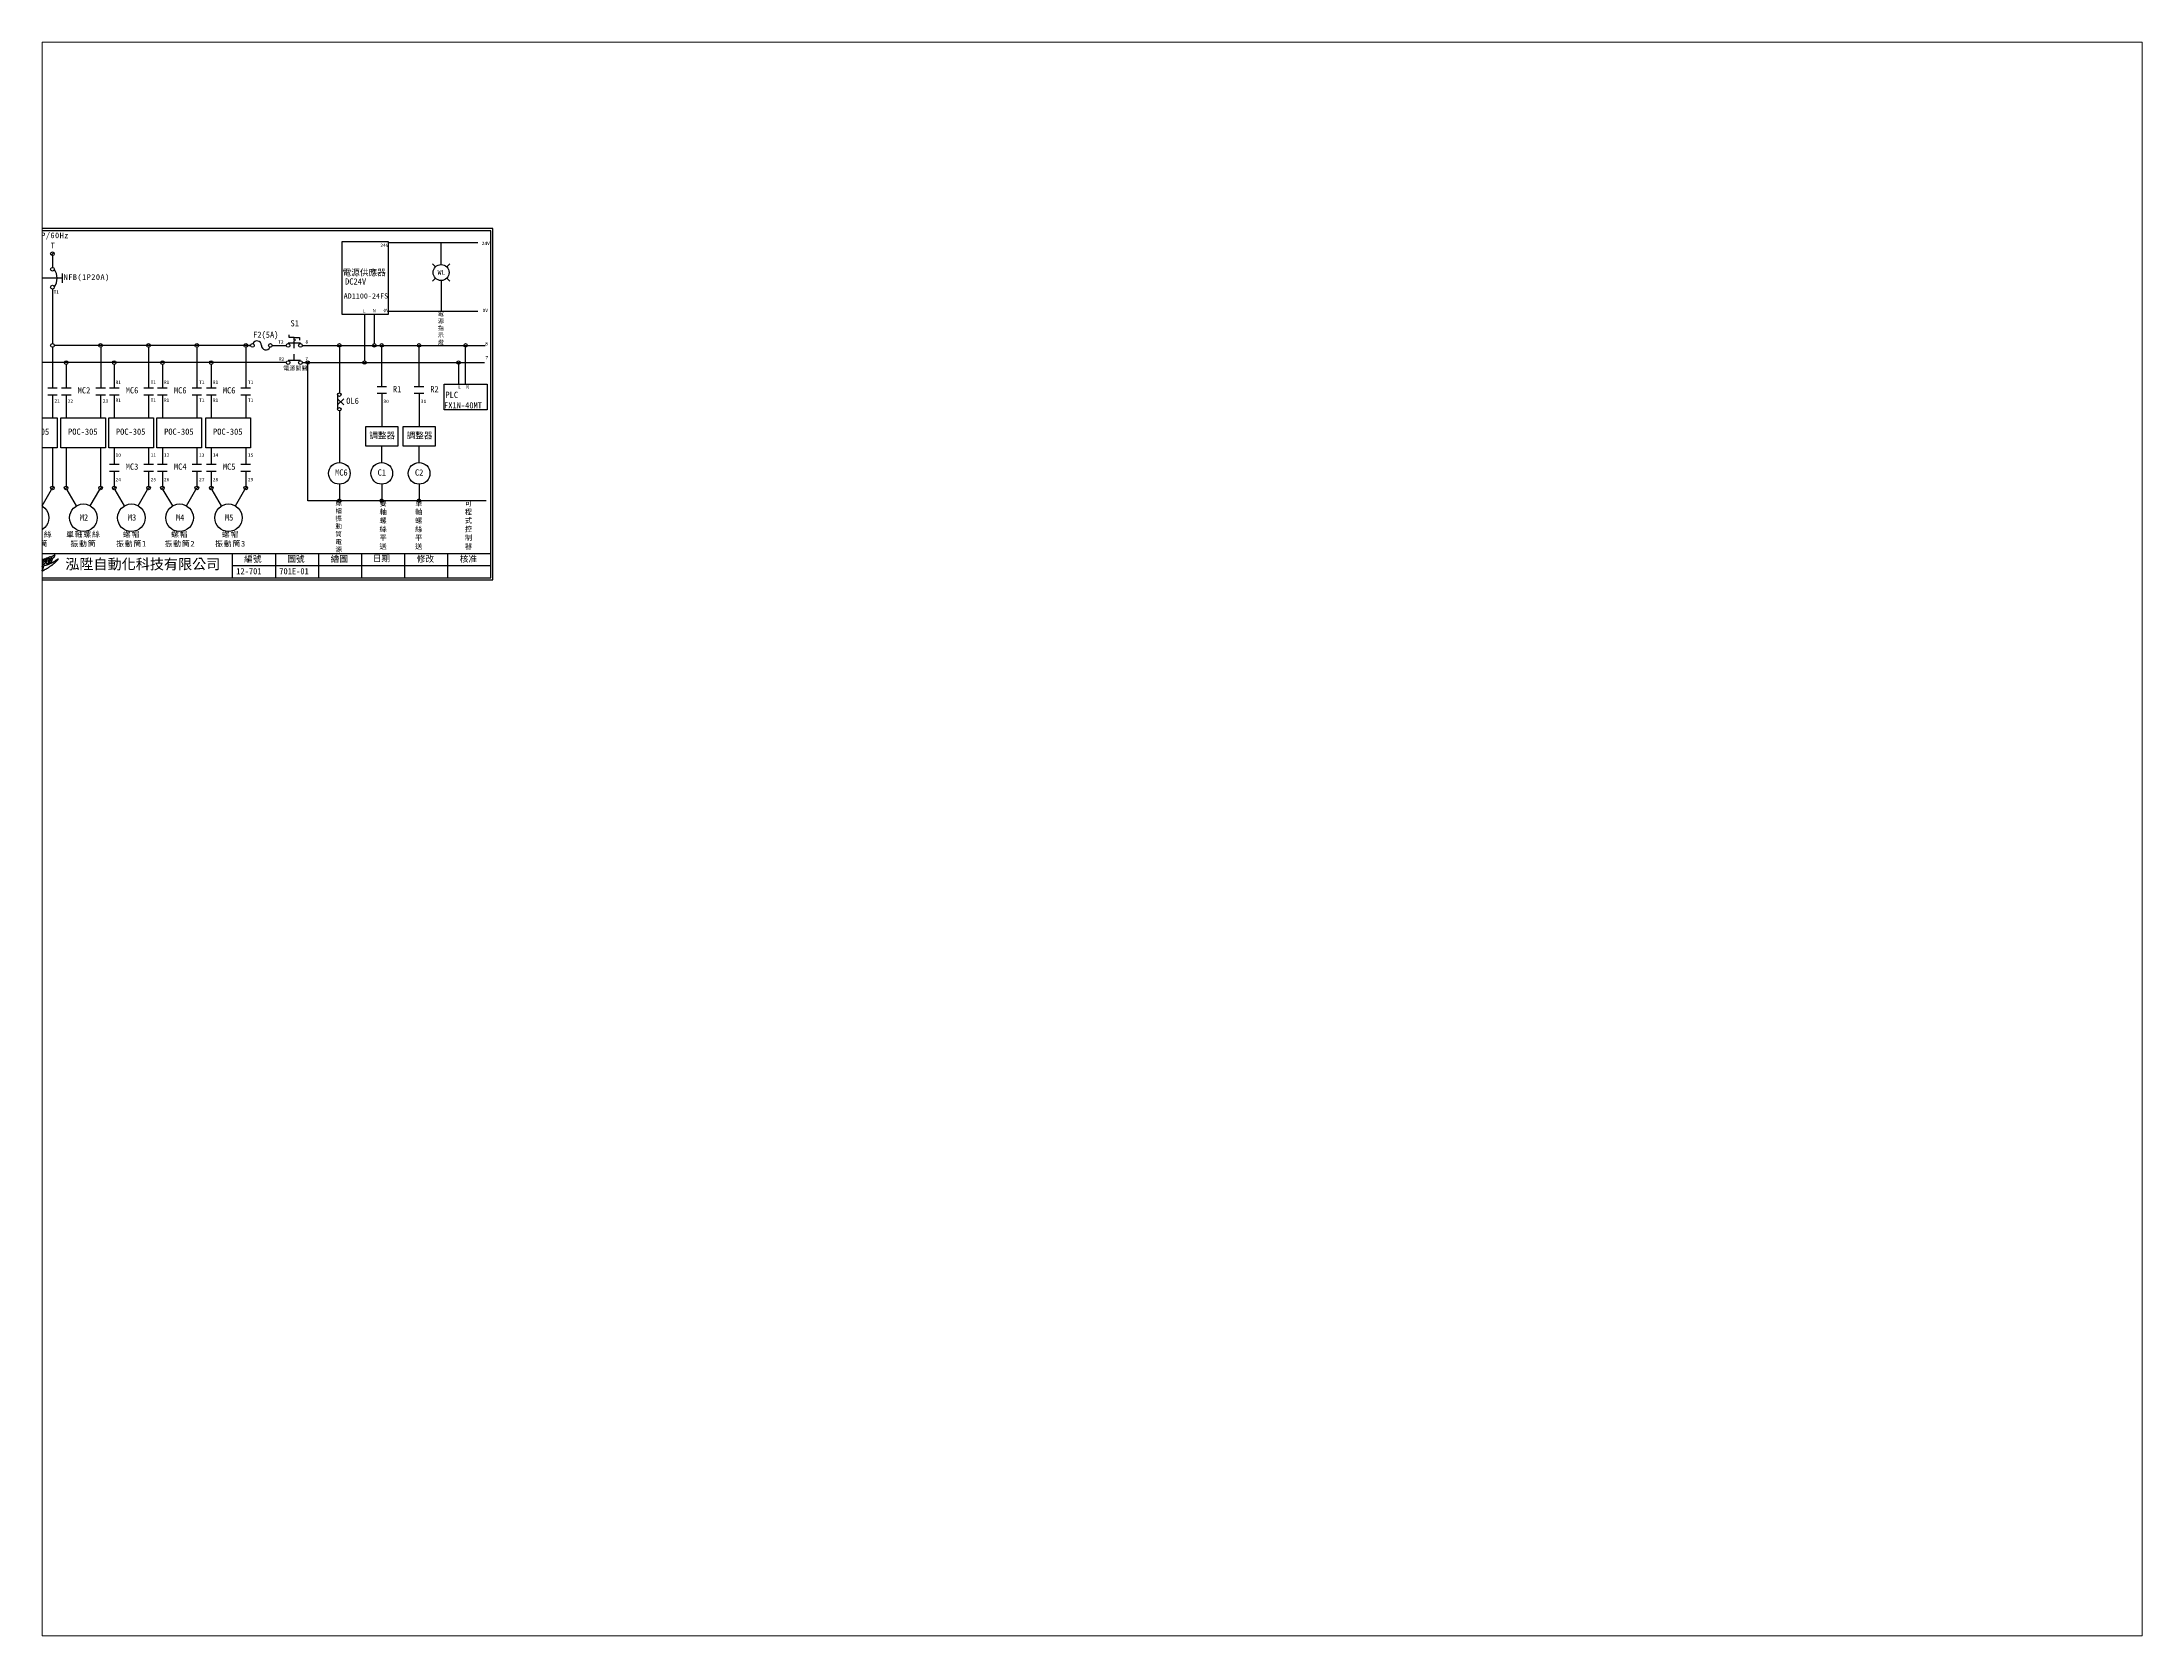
# Paper-space layout '配置1' of a CAD drawing. Extents: x 26 to 231, y 20 to 176.
# The model-space entities are those that its viewports show. They can reach past a viewport. Long polylines and large blocks are cut down to what shows.
import ezdxf
from ezdxf.enums import TextEntityAlignment as Align

# ---------------------------------------------------------------- set-up
doc = ezdxf.new("R2010")
doc.units = 0
doc.linetypes.add('DASHED', pattern=[0.2, 0.1, -0.1])
doc.linetypes.add('HIDDEN9', pattern=[3.5, 2, -1.5])
doc.layers.get('0').update_dxf_attribs({"linetype": 'CONTINUOUS'})
for name, color, linetype in [('7', 7, 'CONTINUOUS'), ('圖框層', 7, 'CONTINUOUS'), ('標尺寸層', 3, 'CONTINUOUS'), ('輪廓線層', 7, 'CONTINUOUS')]:
    doc.layers.add(name, color=color, linetype=linetype)
doc.styles.add('CNS', font='romanc.shx', dxfattribs={"bigfont": 'chineset.shx'})
doc.styles.add('STSL', font='KAIU.TTF')
doc.styles.add('標楷體', font='KAIU.TTF')

# ---------------------------------------------------------------- blocks, each defined once
blk = doc.blocks.new('FUSE')
at = {"color": 7}
for p, q in [((0, 0), (2.1, 0)), ((14.6, 0), (16.8, 0))]:
    blk.add_line(p, q, dxfattribs=at)
for centre in [(3.2, 0), (13.6, 0)]:
    blk.add_circle(centre, 1.07)
for centre, start, end in [((5.8, 0), 0, 156.116), ((11, 0), 180, 336.116)]:
    blk.add_arc(centre, 2.59, start, end, dxfattribs=at)

msp = doc.modelspace()

# ---------------------------------------------------------------- linework, layer by layer
for p, q in [((202.7, 451.7), (175.7, 451.7)), ((175.7, 451.7), (175.7, 409.7)), ((202.7, 409.7), (202.7, 451.7)), ((8.3, 445.5), (6.8, 444)), ((225.6, 451.1), (202.7, 451.1)), ((254.6, 451.1), (225.6, 451.1)), ((233.3, 442.5), (233.3, 451.1)), ((233.3, 438.6), (233.3, 442.5)), ((230, 437.2), (228.2, 439)), ((230, 430.6), (228.2, 428.9)), ((233.3, 429.3), (233.3, 425.3)), ((236.6, 437.2), (238.3, 439)), ((236.6, 430.6), (238.3, 428.9)), ((7.5, 424.3), (7.5, 392.7)), ((233.3, 425.3), (233.3, 411.2)), ((175.7, 409.7), (198.7, 409.7)), ((188.8, 409.7), (188.8, 382.6)), ((194.5, 409.7), (194.5, 392.6)), ((198.7, 409.7), (202.7, 409.7)), ((225.6, 411.2), (202.7, 411.2)), ((254.6, 411.2), (225.6, 411.2)), ((7.5, 390.5), (7.6, 366.9)), ((122.7, 391.6), (8.6, 391.6)), ((35.6, 390.5), (35.6, 366.9)), ((63.4, 390.5), (63.4, 366.9)), ((91.4, 390.5), (91.4, 366.9)), ((119.8, 390.5), (119.8, 366.9)), ((135.1, 391.6), (143.4, 391.6)), ((137.3, 391.6), (143.4, 391.6)), ((145, 396.2), (145, 397.7)), ((148, 396.2), (145, 396.2)), ((148, 396.2), (151, 396.2)), ((149, 394.6), (148, 394.9)), ((149, 394.6), (148, 394.4)), ((151, 396.2), (151, 394.7)), ((152.6, 391.6), (258.9, 391.6)), ((174.2, 391.6), (174.2, 364)), ((198.8, 367.8), (198.8, 391.6)), ((220.5, 367.8), (220.5, 391.6)), ((247.5, 369.1), (247.5, 391.6)), ((143.4, 381.6), (-11.4, 381.6)), ((15.6, 380.5), (15.6, 366.9)), ((43.4, 380.5), (43.4, 366.9)), ((71.4, 380.5), (71.4, 366.9)), ((99.8, 380.5), (99.8, 366.9)), ((152.6, 381.6), (258.5, 381.6)), ((235, 369.1), (260, 369.1)), ((235, 354.1), (235, 369.1)), ((260, 369.1), (260, 354.1)), ((7.5, 362.9), (7.5, 357)), ((7.5, 357), (7.5, 349.5)), ((15.5, 362.9), (15.5, 357)), ((15.5, 357), (15.5, 349.5)), ((35.5, 362.9), (35.5, 357)), ((35.5, 357), (35.5, 349.5)), ((43.4, 362.9), (43.4, 357)), ((43.4, 357), (43.4, 349.5)), ((63.4, 362.9), (63.4, 357)), ((63.4, 357), (63.4, 349.5)), ((71.4, 362.9), (71.4, 357)), ((71.4, 357), (71.4, 349.5)), ((91.4, 362.9), (91.4, 357)), ((91.4, 357), (91.4, 349.5)), ((99.8, 362.9), (99.8, 357)), ((99.8, 357), (99.8, 349.5)), ((119.8, 362.9), (119.8, 357)), ((119.8, 357), (119.8, 349.5)), ((198.8, 363.8), (198.8, 344.4)), ((220.5, 363.8), (220.5, 344.4)), ((260, 354.1), (235, 354.1)), ((174.2, 353.5), (174.2, 323.6)), ((7.5, 332.1), (7.5, 309.8)), ((15.5, 332.1), (15.5, 309.8)), ((35.5, 332.1), (35.5, 309.8)), ((43.4, 332.1), (43.4, 322.6)), ((63.4, 332.1), (63.4, 322.6)), ((71.4, 332.1), (71.4, 322.6)), ((91.4, 332.1), (91.4, 322.6)), ((99.8, 332.1), (99.8, 322.6)), ((119.8, 332.1), (119.8, 322.6)), ((198.8, 323.6), (198.8, 333.1)), ((220.5, 323.6), (220.5, 333.1)), ((43.4, 318.6), (43.4, 309.8)), ((63.4, 318.6), (63.4, 309.8)), ((71.4, 318.6), (71.4, 309.8)), ((91.4, 318.6), (91.4, 309.8)), ((99.8, 318.6), (99.8, 309.8)), ((119.8, 318.6), (119.8, 309.8)), ((1.5, 298.4), (7, 307.9)), ((8.3, 309.5), (6.8, 308)), ((16.3, 309.5), (14.8, 308)), ((21.5, 298.4), (16.1, 307.8)), ((29.5, 298.4), (35, 307.9)), ((36.3, 309.5), (34.8, 308)), ((44.1, 309.5), (42.6, 308)), ((49.4, 298.4), (43.9, 307.8)), ((57.4, 298.4), (62.8, 307.9)), ((64.1, 309.5), (62.6, 308)), ((72.2, 309.5), (70.6, 308)), ((77.4, 298.4), (71.9, 307.8)), ((85.4, 298.4), (90.8, 307.9)), ((92.2, 309.5), (90.6, 308)), ((100.5, 309.5), (99, 308)), ((105.8, 298.4), (100.3, 307.8)), ((113.8, 298.4), (119.2, 307.9)), ((120.5, 309.5), (119, 308)), ((174.2, 311), (174.2, 301.4)), ((198.8, 311), (198.8, 301.4)), ((220.5, 311), (220.5, 301.4))]:
    msp.add_line(p, q)
at = {"color": 7, "linetype": 'HIDDEN9'}
msp.add_line((13.2, 430.6), (-9.8, 430.6), dxfattribs=at)
for points in [[(189.5, 344.4), (208.2, 344.4), (208.2, 333.1), (189.5, 333.1)], [(211.2, 344.4), (229.8, 344.4), (229.8, 333.1), (211.2, 333.1)]]:
    msp.add_lwpolyline(points, close=True)
for centre, radius in [((7.5, 444.8), 1.07), ((7.5, 435.8), 1.07), ((233.3, 433.9), 4.64), ((7.5, 425.4), 1.07), ((7.5, 391.6), 1.07), ((35.5, 391.6), 1.07), ((63.4, 391.6), 1.07), ((91.4, 391.6), 1.07), ((119.8, 391.6), 1.07), ((194.5, 391.6), 1), ((15.5, 381.6), 1.07), ((43.4, 381.6), 1.07), ((71.4, 381.6), 1.07), ((99.8, 381.6), 1.07), ((188.8, 381.6), 1), ((174.2, 317.3), 6.3), ((198.8, 317.3), 6.3), ((220.5, 317.3), 6.3), ((7.5, 308.8), 1.07), ((15.5, 308.8), 1.07), ((35.5, 308.8), 1.07), ((43.4, 308.8), 1.07), ((63.4, 308.8), 1.07), ((71.4, 308.8), 1.07), ((91.4, 308.8), 1.07), ((99.8, 308.8), 1.07), ((119.8, 308.8), 1.07), ((-2.5, 291.5), 8), ((25.5, 291.5), 8), ((53.4, 291.5), 8), ((81.4, 291.5), 8), ((109.8, 291.5), 8)]:
    msp.add_circle(centre, radius)
at = {"color": 7}
msp.add_arc((1.2, 430.6), 9.05, 325.1286, 34.8714, dxfattribs=at)
at = {"layer": '7'}
for p, q in [((144.4, 393), (151.6, 393)), ((148, 394.9), (148, 396.2)), ((148, 393), (148, 394.4)), ((144.4, 383), (151.6, 383))]:
    msp.add_line(p, q, dxfattribs=at)
at = {"layer": '7', "linetype": 'DASHED'}
msp.add_line((148, 383), (148, 393), dxfattribs=at)
at = {"layer": '7'}
for centre in [(144.4, 391.6), (151.6, 391.6), (144.4, 381.6), (151.6, 381.6)]:
    msp.add_circle(centre, 1.07, dxfattribs=at)
at = {"layer": '圖框層', "color": 7}
for p, q in [((263.4, 459.4), (-23.6, 459.4)), ((262.2, 458.2), (-22.3, 458.2)), ((262.2, 256.7), (262.2, 458.2)), ((263.4, 255.5), (263.4, 459.4)), ((-22.3, 270.7), (262.2, 270.7)), ((112.2, 256.7), (112.2, 270.7)), ((137.2, 256.7), (137.2, 270.7)), ((162.2, 256.7), (162.2, 270.7)), ((187.2, 256.7), (187.2, 270.7)), ((212.2, 256.7), (212.2, 270.7)), ((237.2, 256.7), (237.2, 270.7)), ((-22.3, 256.7), (262.2, 256.7)), ((112.2, 263.7), (262.2, 263.7)), ((-23.6, 255.5), (263.4, 255.5))]:
    msp.add_line(p, q, dxfattribs=at)
at = {"layer": '標尺寸層', "color": 7}
for p, q in [((7.5, 443.7), (7.5, 436.8)), ((13.2, 433.3), (13.2, 427.9)), ((7.5, 424.3), (7.5, 424.3)), ((155.8, 301.4), (155.8, 381.6)), ((243.4, 381.6), (243.4, 369.1)), ((4.8, 366.9), (10.3, 366.9)), ((12.8, 366.9), (18.4, 366.9)), ((32.8, 366.9), (38.4, 366.9)), ((40.6, 366.9), (46.2, 366.9)), ((60.6, 366.9), (66.2, 366.9)), ((68.6, 366.9), (74.2, 366.9)), ((88.6, 366.9), (94.2, 366.9)), ((97, 366.9), (102.6, 366.9)), ((117, 366.9), (122.6, 366.9)), ((196.1, 367.8), (201.6, 367.8)), ((217.7, 367.8), (223.3, 367.8)), ((4.8, 362.9), (10.3, 362.9)), ((12.8, 362.9), (18.4, 362.9)), ((15.5, 362.9), (15.5, 357)), ((32.8, 362.9), (38.4, 362.9)), ((40.6, 362.9), (46.2, 362.9)), ((43.4, 362.9), (43.4, 357)), ((60.6, 362.9), (66.2, 362.9)), ((68.6, 362.9), (74.2, 362.9)), ((71.4, 362.9), (71.4, 357)), ((88.6, 362.9), (94.2, 362.9)), ((97, 362.9), (102.6, 362.9)), ((99.8, 362.9), (99.8, 357)), ((117, 362.9), (122.6, 362.9)), ((173.2, 363), (173.2, 354.5)), ((173.2, 357), (176.7, 360.5)), ((176.7, 357), (173.2, 360.5)), ((196.1, 363.8), (201.6, 363.8)), ((217.7, 363.8), (223.3, 363.8)), ((40.6, 322.6), (46.2, 322.6)), ((40.6, 318.6), (46.2, 318.6)), ((60.6, 322.6), (66.2, 322.6)), ((60.6, 318.6), (66.2, 318.6)), ((68.6, 322.6), (74.2, 322.6)), ((68.6, 318.6), (74.2, 318.6)), ((88.6, 322.6), (94.2, 322.6)), ((88.6, 318.6), (94.2, 318.6)), ((97, 322.6), (102.6, 322.6)), ((97, 318.6), (102.6, 318.6)), ((117, 322.6), (122.6, 322.6)), ((117, 318.6), (122.6, 318.6)), ((259.5, 301.4), (155.8, 301.4))]:
    msp.add_line(p, q, dxfattribs=at)
for points in [[(-15.6, 349.5), (10.3, 349.5), (10.3, 332.1), (-15.6, 332.1)], [(12.4, 349.5), (38.4, 349.5), (38.4, 332.1), (12.4, 332.1)], [(40.2, 349.5), (66.2, 349.5), (66.2, 332.1), (40.2, 332.1)], [(68.2, 349.5), (94.2, 349.5), (94.2, 332.1), (68.2, 332.1)], [(96.6, 349.5), (122.6, 349.5), (122.6, 332.1), (96.6, 332.1)]]:
    msp.add_lwpolyline(points, close=True, dxfattribs=at)
for centre in [(174.2, 391.6), (198.8, 391.6), (220.5, 391.6), (247.5, 391.6), (155.8, 381.6), (243.4, 381.6), (174.2, 363), (174.2, 354.5), (174.2, 301.4), (198.8, 301.4), (220.5, 301.4)]:
    msp.add_circle(centre, 1, dxfattribs=at)
at = {"layer": '輪廓線層', "color": 116}
for points in [[(1.5, 264.1), (0.7, 263.9), (1.3, 267.1), (2.1, 267.5), (1.7, 265.5), (2.7, 267.7), (3.4, 267.9), (2.9, 265.9), (3.8, 268.1), (4.7, 268.4), (2.8, 264.4), (2, 264.2), (2.4, 266.1)], [(6.4, 267.2), (6.3, 267.2), (6.3, 267.1), (6.3, 267.1), (6.3, 267), (6.3, 267), (6.3, 267), (6.3, 266.9), (6.3, 266.9), (6.2, 266.9), (6.2, 266.9), (6.2, 266.8), (6.2, 266.8), (6.2, 266.8), (6.2, 266.8), (6.2, 266.8), (6.1, 266.8), (6.1, 266.8), (6.1, 266.8), (6.1, 266.8), (6, 266.8), (6, 266.7), (5.9, 266.7), (5.9, 266.7), (5.8, 266.7), (5.8, 266.7), (5.7, 266.7), (5.6, 266.7), (5.6, 266.6), (5.5, 266.6), (5.4, 266.6), (5.4, 266.6), (5.3, 266.6), (5.3, 266.6), (5.2, 266.5), (5.2, 266.5), (5.1, 266.5), (5.1, 266.5), (5, 266.5), (5, 266.5), (5, 266.5), (4.9, 266.5), (4.9, 266.4), (4.9, 266.4), (4.9, 266.4), (4.9, 266.4), (4.9, 266.4), (4.9, 266.4), (4.8, 266.4), (4.8, 266.3), (4.8, 266.3), (4.8, 266.3), (4.8, 266.3), (4.8, 266.3), (4.8, 266.2), (4.8, 266.2), (4.8, 266.2), (4.8, 266.2), (4.8, 266.1), (4.8, 266.1), (4.8, 266.1), (4.8, 266.1), (4.8, 266.1), (4.8, 266), (4.8, 266), (4.8, 266), (4.8, 266), (4.8, 266), (4.8, 266), (4.8, 266), (4.8, 265.9), (4.8, 265.9), (4.8, 265.9), (4.9, 265.9), (4.9, 265.9), (4.9, 265.9), (4.9, 265.9), (4.9, 265.9), (5, 265.9), (5, 265.9), (5, 265.9), (5, 265.9), (5, 266), (5.1, 266), (5.1, 266), (5.1, 266), (5.1, 266), (5.1, 266), (5.1, 266), (5.2, 266.1), (5.2, 266.1), (5.2, 266.1), (5.2, 266.1), (5.2, 266.1), (5.3, 266.1), (5.3, 266.2), (5.3, 266.2), (5.3, 266.2), (5.3, 266.2), (5.3, 266.2), (5.3, 266.3), (5.4, 266.3), (5.4, 266.3), (5.4, 266.3), (5.5, 266.3), (5.5, 266.3), (5.6, 266.3), (5.6, 266.4), (5.7, 266.4), (5.8, 266.4), (5.8, 266.3), (5.8, 266.3), (5.9, 266.3), (5.9, 266.2), (5.8, 266.1), (5.8, 266.1), (5.8, 266), (5.7, 265.9), (5.6, 265.8), (5.6, 265.7), (5.5, 265.6), (5.5, 265.5), (5.4, 265.4), (5.3, 265.4), (5.3, 265.3), (5.2, 265.3), (5.2, 265.2), (5.1, 265.2), (5.1, 265.1), (5, 265.1), (5, 265.1), (5, 265.1), (4.9, 265), (4.9, 265), (4.8, 265), (4.8, 265), (4.8, 265), (4.8, 264.9), (4.7, 264.9), (4.7, 264.9), (4.7, 264.9), (4.6, 264.9), (4.6, 264.9), (4.6, 264.9), (4.6, 264.9), (4.6, 264.9), (4.5, 264.8), (4.5, 264.8), (4.5, 264.8), (4.5, 264.8), (4.4, 264.8), (4.4, 264.8), (4.4, 264.8), (4.4, 264.8), (4.3, 264.8), (4.3, 264.8), (4.3, 264.8), (4.2, 264.8), (4.2, 264.9), (4.2, 264.9), (4.1, 264.9), (4.1, 264.9), (4.1, 264.9), (4.1, 264.9), (4.1, 264.9), (4, 264.9), (4, 265), (4, 265), (4, 265), (4, 265), (4, 265.1), (4, 265.1), (3.9, 265.1), (3.9, 265.2), (3.9, 265.2), (3.9, 265.3), (3.9, 265.3), (3.9, 265.3), (3.9, 265.4), (3.9, 265.4), (3.9, 265.5), (3.9, 265.5), (3.9, 265.6), (3.9, 265.6), (3.9, 265.7), (3.9, 265.7), (3.9, 265.8), (3.9, 265.8), (4, 265.9), (4, 266), (4, 266), (4, 266.1), (4, 266.2), (4.1, 266.3), (4.1, 266.4), (4.1, 266.4), (4.1, 266.5), (4.2, 266.6), (4.2, 266.7), (4.3, 266.8), (4.3, 266.9), (4.3, 267), (4.4, 267.1), (4.4, 267.2), (4.5, 267.3), (4.5, 267.4), (4.6, 267.5), (4.6, 267.6), (4.7, 267.7), (4.8, 267.8), (4.8, 267.9), (4.9, 268), (4.9, 268), (5, 268.1), (5.1, 268.2), (5.1, 268.3), (5.2, 268.3), (5.2, 268.4), (5.2, 268.4), (5.3, 268.5), (5.3, 268.5), (5.4, 268.5), (5.4, 268.6), (5.4, 268.6), (5.5, 268.6), (5.5, 268.7), (5.6, 268.7), (5.6, 268.7), (5.6, 268.8), (5.7, 268.8), (5.7, 268.8), (5.8, 268.8), (5.8, 268.9), (5.8, 268.9), (5.9, 268.9), (5.9, 268.9), (6, 268.9), (6, 268.9), (6, 269), (6.1, 269), (6.1, 269), (6.1, 269), (6.2, 269), (6.2, 269), (6.2, 269), (6.2, 269), (6.3, 269), (6.3, 269), (6.3, 269), (6.3, 269), (6.4, 269), (6.4, 269), (6.4, 269), (6.4, 269), (6.4, 268.9), (6.5, 268.9), (6.5, 268.9), (6.5, 268.9), (6.5, 268.9), (6.5, 268.9), (6.5, 268.8), (6.6, 268.8), (6.6, 268.8), (6.6, 268.8), (6.6, 268.7), (6.6, 268.7), (6.6, 268.7), (6.6, 268.6), (6.6, 268.6), (6.6, 268.6), (6.6, 268.5), (6.6, 268.5), (6.6, 268.5), (6.6, 268.4), (6.6, 268.4), (6.6, 268.3), (6.6, 268.3), (6.6, 268.2), (6.6, 268.2), (6.6, 268.1), (6.6, 268.1), (6.6, 268), (6.6, 268), (6.6, 267.9), (6.6, 267.9), (6.5, 267.8), (6.5, 267.8), (6.5, 267.7), (6.5, 267.7), (6.5, 267.6), (6.5, 267.5), (6.5, 267.5), (6.4, 267.4), (6.4, 267.4), (6.4, 267.3), (6.4, 267.3)], [(7.6, 267.8), (7.4, 267.3), (7.2, 266.9), (6.8, 265.6), (5.9, 265.4), (7.4, 269.3), (8.1, 269.6), (8, 269.2), (8.3, 269.6), (8.6, 269.9), (8.9, 270), (8.3, 268.3), (8.2, 268.3), (8, 268.2), (7.8, 268.1)], [(-2.7, 264.9), (-2.6, 264.9), (-2.6, 264.9), (-2.6, 264.9), (-2.6, 264.9), (-2.6, 264.9), (-2.6, 264.9), (-2.6, 264.9), (-2.6, 264.9), (-2.6, 264.9), (-2.6, 264.9), (-2.6, 264.8), (-2.6, 264.8), (-2.6, 264.8), (-2.6, 264.8), (-2.6, 264.8), (-2.6, 264.8), (-2.6, 264.7), (-2.6, 264.7), (-2.6, 264.7), (-2.6, 264.7), (-2.6, 264.7), (-2.6, 264.6), (-2.6, 264.6), (-2.6, 264.6), (-2.6, 264.6), (-2.6, 264.5), (-2.6, 264.5), (-2.6, 264.5), (-2.6, 264.4), (-2.6, 264.4), (-2.6, 264.4), (-2.6, 264.3), (-2.7, 264.3), (-2.7, 264.3), (-2.7, 264.2), (-2.7, 264.2), (-2.7, 264.2), (-2.7, 264.2), (-2.7, 264.1), (-2.8, 264.1), (-2.8, 264.1), (-2.8, 264), (-2.8, 264), (-2.8, 264), (-2.8, 263.9), (-2.8, 263.9), (-2.9, 263.9), (-2.9, 263.9), (-2.9, 263.8), (-2.9, 263.8), (-2.9, 263.8), (-2.9, 263.8), (-2.9, 263.8), (-3, 263.7), (-3, 263.7), (-3, 263.7), (-3, 263.7), (-3, 263.7), (-3, 263.7), (-3, 263.7), (-3.1, 263.6), (-3.1, 263.6), (-3.1, 263.6), (-3.1, 263.6), (-3.1, 263.6), (-3.1, 263.6), (-3.1, 263.6), (-3.2, 263.6), (-3.2, 263.6), (-3.2, 263.6), (-3.2, 263.6), (-3.2, 263.6), (-3.2, 263.6), (-3.2, 263.6), (-3.2, 263.6), (-3.3, 263.6), (-3.3, 263.6), (-3.3, 263.6), (-3.3, 263.6), (-3.3, 263.7), (-3.3, 263.7), (-3.3, 263.7), (-3.3, 263.7), (-3.3, 263.7), (-3.3, 263.8), (-3.3, 263.8), (-3.3, 263.8), (-3.3, 263.8), (-3.3, 263.8), (-3.3, 263.9), (-3.3, 263.9), (-3.3, 263.9), (-3.3, 263.9), (-3.3, 264), (-3.2, 264), (-3.2, 264), (-3.2, 264.1), (-3.2, 264.1), (-3.2, 264.1), (-3.2, 264.1), (-3.2, 264.2), (-3.2, 264.2), (-3.2, 264.2), (-3.2, 264.2), (-3.2, 264.3), (-3.1, 264.3), (-3.1, 264.3), (-3.1, 264.4), (-3.1, 264.4), (-3.1, 264.4), (-3.1, 264.5), (-3.1, 264.5), (-3, 264.5), (-3, 264.5), (-3, 264.6), (-3, 264.6), (-3, 264.6), (-3, 264.7), (-2.9, 264.7), (-2.9, 264.7), (-2.9, 264.7), (-2.9, 264.8), (-2.9, 264.8), (-2.9, 264.8), (-2.8, 264.8), (-2.8, 264.8), (-2.8, 264.9), (-2.8, 264.9), (-2.8, 264.9), (-2.8, 264.9), (-2.7, 264.9), (-2.7, 264.9), (-2.7, 264.9), (-2.7, 264.9), (-2.7, 264.9)], [(-1.3, 263.2), (-1.4, 263.2), (-1.4, 263.2), (-1.4, 263.2), (-1.5, 263.2), (-1.5, 263.2), (-1.5, 263.3), (-1.5, 263.3), (-1.6, 263.3), (-1.6, 263.3), (-1.6, 263.3), (-1.6, 263.3), (-1.6, 263.3), (-1.7, 263.4), (-1.7, 263.4), (-1.7, 263.4), (-1.7, 263.4), (-1.7, 263.4), (-1.7, 263.5), (-1.8, 263.5), (-1.8, 263.5), (-1.8, 263.5), (-1.8, 263.6), (-1.8, 263.6), (-1.8, 263.6), (-1.8, 263.7), (-1.8, 263.7), (-1.8, 263.7), (-1.8, 263.8), (-1.8, 263.8), (-1.8, 263.8), (-1.8, 263.9), (-1.8, 263.9), (-1.8, 263.9), (-1.8, 264), (-1.8, 264), (-1.8, 264.1), (-1.8, 264.1), (-1.8, 264.1), (-1.8, 264.2), (-1.7, 264.2), (-1.7, 264.3), (-1.7, 264.3), (-1.7, 264.3), (-1.7, 264.4), (-1.7, 264.4), (-1.7, 264.5), (-1.7, 264.5), (-1.6, 264.5), (-1.6, 264.6), (-1.6, 264.6), (-1.6, 264.6), (-1.6, 264.7), (-1.6, 264.7), (-1.6, 264.8), (-1.5, 264.8), (-1.5, 264.8), (-1.5, 264.9), (-1.5, 264.9), (-1.5, 265), (-1.4, 265), (-1.4, 265.1), (-1.4, 265.2), (-1.4, 265.2), (-1.3, 265.3), (-1.3, 265.4), (-1.3, 265.5), (-1.2, 265.5), (-1.2, 265.6), (-1.1, 265.7), (-1.1, 265.8), (-1, 265.8), (-1, 265.9), (-0.9, 266), (-0.9, 266), (-0.8, 266.1), (-0.8, 266.2), (-0.7, 266.2), (-0.7, 266.3), (-0.6, 266.3), (-0.6, 266.4), (-0.6, 266.4), (-0.5, 266.4), (-0.5, 266.5), (-0.4, 266.5), (-0.4, 266.5), (-0.4, 266.6), (-0.3, 266.6), (-0.3, 266.6), (-0.2, 266.6), (-0.2, 266.7), (-0.2, 266.7), (-0.1, 266.7), (-0.1, 266.7), (0, 266.7), (0, 266.8), (0, 266.8), (0.1, 266.8), (0.1, 266.8), (0.1, 266.8), (0.1, 266.8), (0.2, 266.8), (0.2, 266.8), (0.2, 266.9), (0.2, 266.9), (0.2, 266.9), (0.3, 266.9), (0.3, 266.9), (0.3, 266.9), (0.4, 266.9), (0.4, 266.9), (0.4, 266.9), (0.4, 266.9), (0.5, 266.9), (0.5, 266.9), (0.5, 266.9), (0.5, 266.9), (0.6, 266.9), (0.6, 266.9), (0.6, 266.8), (0.6, 266.8), (0.7, 266.8), (0.7, 266.8), (0.7, 266.8), (0.7, 266.7), (0.7, 266.7), (0.8, 266.7), (0.8, 266.7), (0.8, 266.6), (0.8, 266.6), (0.8, 266.5), (0.8, 266.5), (0.8, 266.4), (0.8, 266.4), (0.8, 266.3), (0.8, 266.3), (0.8, 266.2), (0.8, 266.2), (0.8, 266.1), (0.8, 266), (0.8, 266), (0.8, 265.9), (0.8, 265.9), (0.8, 265.8), (0.7, 265.7), (0.7, 265.7), (0.7, 265.6), (0.7, 265.6), (0.7, 265.5), (0.6, 265.5), (0.6, 265.4), (0.6, 265.4), (0.6, 265.3), (0.5, 265.3), (0.5, 265.2), (0.5, 265.1), (0.5, 265.1), (0.4, 265), (0.4, 265), (0.4, 264.9), (0.4, 264.9), (0.3, 264.8), (0.3, 264.7), (0.3, 264.7), (0.2, 264.6), (0.2, 264.5), (0.2, 264.4), (0.1, 264.4), (0.1, 264.3), (0, 264.2), (0, 264.2), (-0.1, 264.1), (-0.1, 264), (-0.2, 263.9), (-0.2, 263.9), (-0.3, 263.8), (-0.3, 263.8), (-0.4, 263.7), (-0.5, 263.7), (-0.5, 263.6), (-0.6, 263.6), (-0.6, 263.5), (-0.7, 263.5), (-0.7, 263.5), (-0.8, 263.5), (-0.8, 263.4), (-0.8, 263.4), (-0.9, 263.4), (-0.9, 263.4), (-0.9, 263.3), (-1, 263.3), (-1, 263.3), (-1, 263.3), (-1.1, 263.3), (-1.1, 263.2), (-1.2, 263.2), (-1.2, 263.2), (-1.2, 263.2), (-1.3, 263.2), (-1.3, 263.2)], [(-0.6, 265.3), (-0.6, 265.3), (-0.6, 265.3), (-0.6, 265.4), (-0.5, 265.4), (-0.5, 265.5), (-0.5, 265.5), (-0.5, 265.5), (-0.5, 265.6), (-0.4, 265.6), (-0.4, 265.6), (-0.4, 265.7), (-0.4, 265.7), (-0.3, 265.7), (-0.3, 265.7), (-0.3, 265.8), (-0.3, 265.8), (-0.3, 265.8), (-0.2, 265.8), (-0.2, 265.8), (-0.2, 265.8), (-0.2, 265.8), (-0.1, 265.8), (-0.1, 265.8), (-0.1, 265.8), (-0.1, 265.8), (-0.1, 265.8), (-0.1, 265.8), (-0.1, 265.8), (-0.1, 265.7), (-0.1, 265.7), (0, 265.7), (0, 265.7), (0, 265.7), (0, 265.6), (0, 265.6), (-0.1, 265.6), (-0.1, 265.6), (-0.1, 265.5), (-0.1, 265.5), (-0.1, 265.5), (-0.1, 265.4), (-0.1, 265.4), (-0.1, 265.4), (-0.1, 265.4), (-0.1, 265.3), (-0.1, 265.3), (-0.1, 265.3), (-0.2, 265.2), (-0.2, 265.2), (-0.2, 265.2), (-0.2, 265.1), (-0.2, 265.1), (-0.2, 265.1), (-0.2, 265), (-0.2, 265), (-0.2, 265), (-0.3, 264.9), (-0.3, 264.9), (-0.3, 264.9), (-0.3, 264.8), (-0.3, 264.8), (-0.3, 264.8), (-0.3, 264.7), (-0.4, 264.7), (-0.4, 264.7), (-0.4, 264.7), (-0.4, 264.6), (-0.4, 264.6), (-0.4, 264.6), (-0.4, 264.6), (-0.5, 264.5), (-0.5, 264.5), (-0.5, 264.5), (-0.5, 264.5), (-0.5, 264.5), (-0.5, 264.4), (-0.5, 264.4), (-0.5, 264.4), (-0.6, 264.4), (-0.6, 264.4), (-0.6, 264.4), (-0.6, 264.3), (-0.6, 264.3), (-0.6, 264.3), (-0.7, 264.3), (-0.7, 264.3), (-0.7, 264.3), (-0.7, 264.3), (-0.7, 264.3), (-0.7, 264.3), (-0.8, 264.2), (-0.8, 264.2), (-0.8, 264.2), (-0.8, 264.2), (-0.8, 264.2), (-0.8, 264.3), (-0.9, 264.3), (-0.9, 264.3), (-0.9, 264.3), (-0.9, 264.3), (-0.9, 264.3), (-0.9, 264.3), (-0.9, 264.3), (-0.9, 264.3), (-0.9, 264.4), (-0.9, 264.4), (-0.9, 264.4), (-0.9, 264.4), (-0.9, 264.4), (-0.9, 264.5), (-0.9, 264.5), (-0.9, 264.5), (-0.9, 264.5), (-0.9, 264.6), (-0.9, 264.6), (-0.9, 264.6), (-0.9, 264.7), (-0.8, 264.7), (-0.8, 264.7), (-0.8, 264.8), (-0.8, 264.8), (-0.8, 264.8), (-0.8, 264.9), (-0.8, 264.9), (-0.8, 264.9), (-0.8, 264.9), (-0.8, 265), (-0.8, 265), (-0.8, 265), (-0.7, 265.1), (-0.7, 265.1), (-0.7, 265.1), (-0.7, 265.2), (-0.7, 265.2), (-0.6, 265.2)], [(5.7, 267.4), (5.7, 267.4), (5.7, 267.4), (5.6, 267.4), (5.6, 267.4), (5.6, 267.4), (5.6, 267.4), (5.5, 267.4), (5.5, 267.3), (5.5, 267.3), (5.4, 267.3), (5.4, 267.3), (5.4, 267.3), (5.4, 267.3), (5.4, 267.3), (5.3, 267.3), (5.3, 267.3), (5.3, 267.3), (5.3, 267.3), (5.2, 267.3), (5.2, 267.3), (5.2, 267.3), (5.2, 267.3), (5.2, 267.3), (5.2, 267.3), (5.2, 267.3), (5.2, 267.4), (5.2, 267.4), (5.2, 267.4), (5.2, 267.4), (5.2, 267.5), (5.2, 267.5), (5.3, 267.5), (5.3, 267.5), (5.3, 267.6), (5.3, 267.6), (5.3, 267.6), (5.3, 267.7), (5.4, 267.7), (5.4, 267.7), (5.4, 267.7), (5.4, 267.8), (5.4, 267.8), (5.5, 267.8), (5.5, 267.8), (5.5, 267.9), (5.5, 267.9), (5.5, 267.9), (5.6, 267.9), (5.6, 267.9), (5.6, 267.9), (5.6, 267.9), (5.6, 267.9), (5.7, 267.9), (5.7, 268), (5.7, 268), (5.7, 268), (5.7, 267.9), (5.7, 267.9), (5.8, 267.9), (5.8, 267.9), (5.8, 267.9), (5.8, 267.9), (5.8, 267.9), (5.8, 267.9), (5.8, 267.9), (5.8, 267.9), (5.8, 267.9), (5.8, 267.9), (5.8, 267.8), (5.8, 267.8), (5.8, 267.8), (5.8, 267.8), (5.8, 267.8), (5.8, 267.7), (5.8, 267.7), (5.8, 267.7), (5.8, 267.6), (5.8, 267.6), (5.8, 267.6), (5.8, 267.6), (5.8, 267.5), (5.8, 267.5), (5.8, 267.5), (5.8, 267.5), (5.7, 267.5), (5.7, 267.5), (5.7, 267.4)]]:
    msp.add_lwpolyline(points, close=True, dxfattribs=at)
at = {"layer": '輪廓線層', "color": 1}
msp.add_lwpolyline([(-4.7, 260.2), (-4.4, 260.3), (-4.1, 260.4), (-3.8, 260.4), (-3.6, 260.5), (-3.3, 260.6), (-3.1, 260.6), (-2.8, 260.7), (-2.6, 260.8), (-2.4, 260.8), (-2.2, 260.9), (-2, 261), (-1.8, 261), (-1.6, 261.1), (-1.5, 261.1), (-1.4, 261.2), (-1.2, 261.2), (-1.1, 261.2), (-1, 261.3), (-0.9, 261.3), (-0.8, 261.4), (-0.7, 261.4), (-0.6, 261.4), (-0.4, 261.5), (-0.3, 261.5), (-0.1, 261.6), (0, 261.7), (0.2, 261.7), (0.4, 261.8), (0.5, 261.9), (0.7, 261.9), (0.9, 262), (1, 262), (1.1, 262.1), (1.3, 262.1), (1.4, 262.2), (1.5, 262.2), (1.6, 262.3), (1.7, 262.3), (1.8, 262.3), (1.9, 262.4), (2, 262.4), (2.1, 262.5), (2.2, 262.5), (2.3, 262.5), (2.4, 262.6), (2.4, 262.6), (2.5, 262.6), (2.5, 262.7), (2.5, 262.7), (2.4, 262.7), (2.4, 262.7), (2.3, 262.7), (2.3, 262.7), (2.2, 262.7), (2.1, 262.8), (2.1, 262.8), (2, 262.8), (1.9, 262.8), (1.8, 262.8), (1.7, 262.8), (1.6, 262.8), (1.6, 262.8), (1.5, 262.8), (1.4, 262.8), (1.3, 262.9), (1.2, 262.9), (1.1, 262.9), (1, 262.9), (0.9, 262.9), (0.8, 262.9), (0.8, 262.9), (0.7, 262.9), (0.6, 262.9), (0.6, 262.9), (0.5, 263), (0.5, 263), (0.5, 263), (0.5, 263), (0.5, 263), (0.5, 263), (0.5, 263), (0.5, 263.1), (0.6, 263.1), (0.7, 263.1), (0.7, 263.1), (0.8, 263.1), (0.9, 263.2), (1.1, 263.2), (1.2, 263.2), (1.3, 263.3), (1.5, 263.3), (1.6, 263.4), (1.8, 263.4), (2, 263.4), (2.1, 263.5), (2.3, 263.6), (2.5, 263.6), (2.7, 263.7), (2.9, 263.7), (3, 263.8), (3.2, 263.8), (3.4, 263.9), (3.6, 264), (3.8, 264), (4, 264.1), (4.2, 264.1), (4.4, 264.2), (4.6, 264.3), (4.8, 264.4), (5, 264.4), (5.2, 264.5), (5.5, 264.6), (5.7, 264.7), (6, 264.8), (6.2, 265), (6.5, 265.1), (6.7, 265.2), (7, 265.3), (7.2, 265.4), (7.5, 265.5), (7.7, 265.6), (7.9, 265.7), (8, 265.8), (8.2, 265.9), (8.4, 266), (8.6, 266.1), (8.7, 266.2), (8.9, 266.3), (9.1, 266.4), (9.2, 266.5), (9.4, 266.7), (9.6, 266.8), (9.7, 266.9), (9.9, 267), (10, 267.1), (10.1, 267.2), (10.3, 267.3), (10.4, 267.4), (10.5, 267.4), (10.6, 267.5), (10.7, 267.6), (10.7, 267.6), (10.8, 267.6), (10.8, 267.6), (10.8, 267.6), (10.8, 267.5), (10.8, 267.5), (10.7, 267.4), (10.7, 267.4), (10.6, 267.3), (10.6, 267.2), (10.5, 267.1), (10.5, 267.1), (10.4, 267), (10.4, 266.9), (10.3, 266.8), (10.3, 266.8), (10.2, 266.7), (10.2, 266.6), (10.1, 266.6), (10, 266.5), (10, 266.4), (9.9, 266.3), (9.8, 266.3), (9.7, 266.2), (9.7, 266.1), (9.6, 266), (9.4, 265.9), (9.3, 265.8), (9.2, 265.7), (9.1, 265.5), (8.9, 265.4), (8.8, 265.3), (8.7, 265.1), (8.5, 265), (8.4, 264.9), (8.2, 264.7), (8, 264.6), (7.8, 264.4), (7.7, 264.3), (7.5, 264.1), (7.3, 264), (7.1, 263.8), (6.8, 263.7), (6.6, 263.5), (6.4, 263.3), (6.1, 263.2), (5.9, 263), (5.6, 262.8), (5.3, 262.6), (5.1, 262.5), (4.8, 262.3), (4.6, 262.1), (4.3, 262), (4, 261.8), (3.8, 261.7), (3.5, 261.5), (3.2, 261.4), (3, 261.2), (2.7, 261), (2.5, 260.9), (2.2, 260.7), (1.9, 260.6), (1.7, 260.5), (1.5, 260.3), (1.2, 260.2), (1, 260.1), (0.8, 260), (0.7, 259.9), (0.5, 259.8), (0.4, 259.7), (0.3, 259.7), (0.1, 259.6), (0, 259.6), (-0.1, 259.5), (-0.1, 259.5), (-0.2, 259.4), (-0.3, 259.4), (-0.3, 259.4), (-0.4, 259.4), (-0.4, 259.3), (-0.4, 259.4), (-0.4, 259.4), (-0.4, 259.4), (-0.4, 259.4), (-0.3, 259.5), (-0.2, 259.6), (-0.1, 259.6), (0, 259.7), (0.1, 259.8), (0.2, 259.9), (0.4, 260), (0.5, 260.1), (0.7, 260.3), (0.8, 260.4), (1, 260.5), (1.2, 260.6), (1.3, 260.7), (1.5, 260.8), (1.6, 261), (1.7, 261), (1.9, 261.1), (2, 261.2), (2, 261.3), (2.1, 261.3), (2.1, 261.4), (2.1, 261.4), (2.1, 261.4), (2, 261.4), (1.9, 261.3), (1.8, 261.3), (1.6, 261.2), (1.5, 261.1), (1.3, 261), (1, 260.9), (0.7, 260.8), (0.5, 260.7), (0.1, 260.5), (-0.2, 260.4), (-0.5, 260.3), (-0.8, 260.1), (-1.1, 260), (-1.4, 259.9), (-1.6, 259.8), (-1.8, 259.7), (-2.1, 259.6), (-2.3, 259.6), (-2.5, 259.5), (-2.7, 259.4), (-2.9, 259.4), (-3.2, 259.3), (-3.4, 259.2), (-3.7, 259.1), (-4, 259), (-4.3, 259), (-4.6, 258.9), (-4.9, 258.8)], dxfattribs=at)
at = {"layer": '輪廓線層', "color": 116}
for points in [[(-4.6, 263.1), (-4.6, 263.1), (-4.6, 263.1), (-4.6, 263.1), (-4.6, 263.1), (-4.6, 263.1), (-4.6, 263.1), (-4.6, 263), (-4.6, 263), (-4.6, 263), (-4.6, 263)], [(-4.6, 265.1), (-4.6, 265.1), (-4.6, 265.1), (-4.6, 265.1), (-4.5, 265.1), (-4.5, 265.1), (-4.5, 265.1), (-4.4, 265.1), (-4.4, 265), (-4.4, 265), (-4.4, 265), (-4.3, 265), (-4.3, 265), (-4.3, 265), (-4.3, 265), (-4.3, 265), (-4.3, 265), (-4.2, 265), (-4.2, 265), (-4.2, 264.9), (-4.2, 264.9), (-4.2, 264.9), (-4.2, 264.9), (-4.2, 264.9), (-4.2, 264.9), (-4.1, 264.8), (-4.1, 264.8), (-4.1, 264.8), (-4.1, 264.7), (-4.1, 264.7), (-4.1, 264.7), (-4.1, 264.7), (-4.1, 264.6), (-4.1, 264.6), (-4.1, 264.6), (-4.1, 264.5), (-4.1, 264.5), (-4.1, 264.5), (-4.1, 264.4), (-4.1, 264.4), (-4.1, 264.3), (-4.1, 264.3), (-4.1, 264.3), (-4.2, 264.2), (-4.2, 264.2), (-4.2, 264.1), (-4.2, 264.1), (-4.2, 264.1), (-4.2, 264), (-4.2, 264), (-4.2, 263.9), (-4.2, 263.9), (-4.2, 263.9), (-4.2, 263.8), (-4.2, 263.8), (-4.2, 263.8), (-4.3, 263.7), (-4.3, 263.7), (-4.3, 263.7), (-4.3, 263.6), (-4.3, 263.6), (-4.4, 263.6), (-4.4, 263.5), (-4.4, 263.5), (-4.5, 263.5), (-4.5, 263.5), (-4.6, 263.4), (-4.6, 263.4)], [(-4.6, 262), (-4.5, 262.4), (-4.3, 262.9), (-4.2, 263.4), (-3.9, 264.1), (-3.7, 264.8), (-3.5, 265.4), (-2.7, 265.7), (-2.7, 265.5), (-2.6, 265.7), (-2.3, 265.9), (-2, 266), (-1.8, 266), (-1.7, 266), (-1.6, 265.9), (-1.6, 265.6), (-1.6, 265.4), (-1.6, 265.1), (-1.7, 264.9), (-1.8, 264.6), (-1.9, 264.4), (-2.1, 264), (-2.3, 263.6), (-2.5, 263.2), (-2.8, 262.9), (-3.1, 262.7), (-3.2, 262.6), (-3.4, 262.6), (-3.5, 262.6), (-3.6, 262.7), (-3.6, 262.8), (-3.6, 262.9), (-3.7, 262.7), (-3.7, 262.5), (-3.8, 262.3), (-3.9, 261.9), (-4, 261.6), (-4.1, 261.5), (-4.1, 261.4), (-4.4, 261.3), (-4.9, 261.2)]]:
    msp.add_lwpolyline(points, dxfattribs=at)

# ---------------------------------------------------------------- block references
at = {"color": 7}
msp.add_blockref('FUSE', (120.5, 391.6), dxfattribs=at)

# ---------------------------------------------------------------- texts
msp.add_text('WL', height=2.86, dxfattribs=at).set_placement((233.5, 434), align=Align.MIDDLE_CENTER)
at = {"color": 0, "char_height": 3.25, "style": '標楷體'}
for s, insert, width, attachment_point in [('\\pt6.5;{\\T1.1;220VAC/1P/60Hz}', (-20.4, 457.1), 35.213, 1), ('\\pt6.5;{\\T1.1;T}', (6.5, 451.2), 2, 1), ('\\pt6.5;{\\T1.1;NFB(1P20A)}', (27.4, 432.9), 24.607, 2), ('{\\T1.1;雙軸螺絲\\P振動筒}', (-2.5, 283.5), 24.145, 2), ('{\\T1.1;單軸螺絲\\P振動筒}', (25.5, 283.5), 24.145, 2), ('{\\T1.1;螺帽\\P振動筒1}', (53.4, 283.5), 24.145, 2), ('{\\T1.1;螺帽\\P振動筒2}', (81.5, 283.5), 24.145, 2), ('{\\T1.1;螺帽\\P振動筒3}', (110.9, 283.5), 24.145, 2)]:
    msp.add_mtext(s, dxfattribs=dict(at, insert=insert, width=width, attachment_point=attachment_point))
at = {"layer": '圖框層', "color": 4, "style": 'STSL'}
for s, height, p in [('24V', 2, (256.9, 449.8)), ('24V', 2, (198, 448.7)), ('電源供應器', 3.6, (176, 432.1)), ('DC24V', 3.6, (177.5, 426.9)), ('T1', 2, (8.2, 421.7)), ('AD1100-24FS', 3, (176.7, 418.8)), ('S1', 3.6, (145.8, 402.6)), ('L', 2, (187.8, 410.6)), ('N', 2, (193.7, 410.7)), ('0V', 2, (199.8, 410.9)), ('0V', 2, (257.4, 410.9)), ('F2(5A)', 3.6, (124.1, 396)), ('T2', 2, (138.7, 392.6)), ('8', 2, (154.5, 392.6)), ('8', 2, (258.9, 391.6)), ('R2', 2, (139.1, 382.7)), ('7', 2, (154.4, 382.7)), ('7', 2, (259.1, 383.4)), ('MC1', 3.6, (-5.8, 363.7)), ('MC2', 3.6, (22.2, 363.7)), ('R1', 2, (44.2, 369.2)), ('MC6', 3.6, (50.1, 363.7)), ('T1', 2, (64.6, 369.2)), ('R1', 2, (72.3, 369.2)), ('MC6', 3.6, (78.1, 363.7)), ('T1', 2, (92.7, 369.2)), ('R1', 2, (100.7, 369.2)), ('MC6', 3.6, (106.5, 363.7)), ('T1', 2, (121.1, 369.2)), ('R1', 3.6, (205.3, 364.4)), ('R2', 3.6, (227, 364.4)), ('L', 2, (243.2, 366.4)), ('N', 2, (247.9, 366.5)), ('21', 2, (8.7, 358.3)), ('22', 2, (16.4, 358.3)), ('23', 2, (36.8, 358.3)), ('R1', 2, (44.2, 358.8)), ('T1', 2, (64.6, 358.8)), ('R1', 2, (72.3, 358.8)), ('T1', 2, (92.7, 358.8)), ('R1', 2, (100.7, 358.8)), ('T1', 2, (121.1, 358.8)), ('OL6', 3.6, (178.2, 357.6)), ('30', 2, (199.8, 358.1)), ('31', 2, (221.5, 358.1)), ('FX1N-40MT', 3.6, (235, 355)), ('PLC', 3.6, (235.8, 361.1)), ('POC-305', 3.6, (-11.5, 339.7)), ('POC-305', 3.6, (16.6, 339.7)), ('POC-305', 3.6, (44.4, 339.7)), ('POC-305', 3.6, (72.4, 339.7)), ('POC-305', 3.6, (100.8, 339.7)), ('調整器', 3.6, (191.5, 337.5)), ('調整器', 3.6, (213.2, 337.5)), ('10', 2, (44.2, 326.9)), ('MC3', 3.6, (50.1, 319.4)), ('11', 2, (64.6, 326.9)), ('12', 2, (72.3, 326.9)), ('MC4', 3.6, (78.1, 319.4)), ('13', 2, (92.7, 326.9)), ('14', 2, (100.7, 326.9)), ('MC5', 3.6, (106.5, 319.4)), ('15', 2, (121.1, 326.9)), ('MC6', 3.6, (171.7, 316)), ('C1', 3.6, (196.4, 316)), ('C2', 3.6, (218.1, 316)), ('24', 2, (44.2, 312.7)), ('25', 2, (64.6, 312.7)), ('26', 2, (72.3, 312.7)), ('27', 2, (92.7, 312.7)), ('28', 2, (100.7, 312.7)), ('29', 2, (121.1, 312.7)), ('M1', 3.6, (-4.6, 289.9)), ('M2', 3.6, (23.4, 289.9)), ('M3', 3.6, (51.3, 289.9)), ('M4', 3.6, (79.3, 289.9)), ('M5', 3.6, (107.7, 289.9)), ('泓陞自動化科技有限公司', 6, (15, 261.6)), ('編號', 3.6, (118.9, 265.8)), ('圖號', 3.6, (143.9, 265.8)), ('繪圖', 3.6, (169.1, 265.8)), ('日期', 3.6, (193.6, 266.1)), ('修改', 3.6, (219.1, 265.8)), ('核准', 3.6, (244.1, 265.8)), ('12-701', 3.6, (114.3, 258.7)), ('701E-01', 3.6, (139.3, 258.7))]:
    msp.add_text(s, height=height, dxfattribs=at).set_placement(p)
at = {"layer": '標尺寸層', "color": 7, "attachment_point": 1, "style": 'CNS'}
for s, insert, char_height, width in [('{\\fDFKai-SB|b0|i0|c136|p65;電源指示燈}', (231.4, 411.2), 2.5, 4.139), ('{\\fDFKai-SB|b0|i0|c136|p65;電源開關}', (141.6, 379.6), 2.5, 14.085), ('{\\fDFKai-SB|b0|i0|c136|p65;螺帽振動筒電源}', (171.9, 301.4), 2.7, 5.424), ('{\\fDFKai-SB|b0|i0|c136|p65;雙軸螺絲平送}', (197.5, 301.4), 3, 5.424), ('{\\fDFKai-SB|b0|i0|c136|p65;單軸螺絲平送}', (218.2, 301.4), 3, 5.424), ('{\\fDFKai-SB|b0|i0|c136|p65;可程式控制器}', (247.1, 301.4), 3, 5.424)]:
    msp.add_mtext(s, dxfattribs=dict(at, insert=insert, char_height=char_height, width=width))

psp = doc.layouts.new('配置1')

# ---------------------------------------------------------------- viewports
at = {"layer": '標尺寸層'}
psp.add_viewport(center=(128.5, 97.5), size=(205.6, 156), view_center_point=(611.37, 104.98), view_height=925.5311, dxfattribs=at)

doc.saveas('drawing.dxf')
